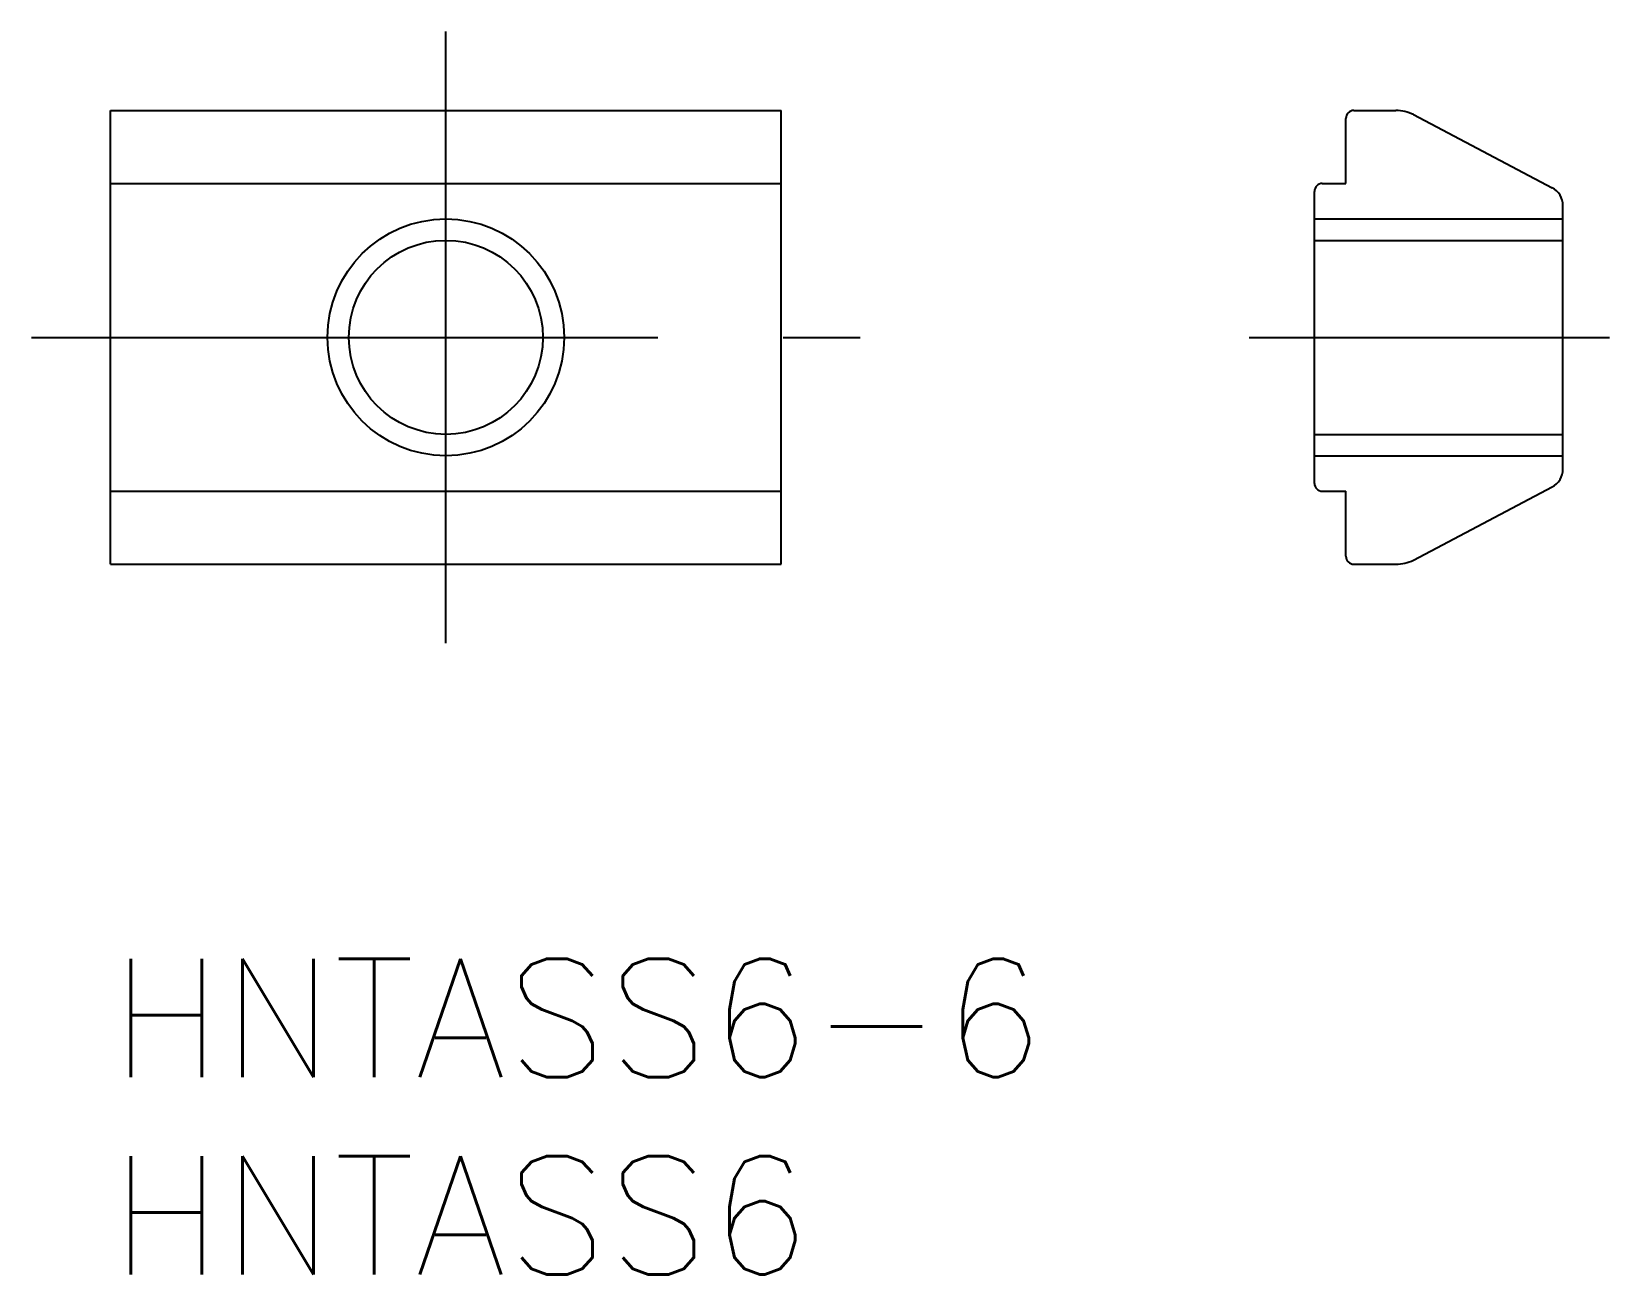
# Model space of a CAD drawing. Extents: x -2 to 38, y -8 to 23.5.
import ezdxf

# ---------------------------------------------------------------- set-up
doc = ezdxf.new("R2010")
doc.units = 0
doc.header["$LTSCALE"] = 0.5
doc.linetypes.add('CENTER', pattern=[50.8, 31.75, -6.35, 6.35, -6.35])
doc.linetypes.add('DASHED', pattern=[19.05, 12.7, -6.35])
for name, color, linetype in [('MSM_CENTER', 1, 'CENTER'), ('MSM_CONTINUOUS', 7, 'CONTINUOUS'), ('MSM_DASHED', 4, 'DASHED'), ('MSM_NARROW', 5, 'CONTINUOUS'), ('MSM_PART_NUMBER', 7, 'CONTINUOUS')]:
    doc.layers.add(name, color=color, linetype=linetype)
doc.styles.get("Standard").update_dxf_attribs({"font": 'txt.shx', "height": 3, "bigfont": 'bigfont.shx'})

# ---------------------------------------------------------------- blocks, each defined once
blk = doc.blocks.new('*U2')
at = {"layer": 'MSM_PART_NUMBER'}
blk.add_text('HNTASS6-6', height=3, dxfattribs=at).set_placement((0, -3))
blk = doc.blocks.new('*U3')
at = {"layer": 'MSM_PART_NUMBER'}
blk.add_text('HNTASS6', height=3, dxfattribs=at).set_placement((0, -8))

msp = doc.modelspace()

# ---------------------------------------------------------------- linework, layer by layer
at = {"layer": 'MSM_CENTER'}
for p, q in [((8.5, 8), (8.5, 23.500023)), ((-2, 15.749999), (19, 15.749999)), ((28.862783, 15.749999), (37.99042, 15.749999))]:
    msp.add_line(p, q, dxfattribs=at)
at = {"layer": 'MSM_CONTINUOUS'}
for p, q in [((0, 21.500023), (17, 21.500023)), ((0, 10), (0, 21.500023)), ((17, 10), (17, 21.500023)), ((31.3132, 19.649999), (31.3132, 21.300001)), ((31.5132, 21.499999), (32.577133, 21.499999)), ((33.024346, 21.394427), (36.536808, 19.538195)), ((0, 19.649999), (17, 19.649999)), ((30.713201, 19.649999), (31.3132, 19.649999)), ((30.5132, 12.05), (30.5132, 19.450001)), ((36.8132, 12.409017), (36.8132, 19.090982)), ((0, 11.85), (17, 11.85)), ((30.713201, 11.85), (31.3132, 11.85)), ((31.3132, 10.2), (31.3132, 11.85)), ((33.024346, 10.105576), (36.536807, 11.961806)), ((0, 10), (17, 10)), ((31.5132, 10), (32.577133, 10))]:
    msp.add_line(p, q, dxfattribs=at)
msp.add_circle((8.5, 15.749999), 2.4585, dxfattribs=at)
for centre, radius, start, end in [((31.5132, 21.300001), 0.2, 90, 180.000003), ((32.577133, 20.499999), 1, 63.43495, 90), ((30.713201, 19.450001), 0.2, 90, 180.000003), ((36.3132, 19.090982), 0.5, 0, 63.43495), ((36.3132, 12.409017), 0.5, 296.56505, 0), ((30.713201, 12.05), 0.2, 180.000003, 270.00001), ((31.5132, 10.2), 0.2, 180.000003, 270.00001), ((32.577133, 11), 1, 269.99999, 296.56504)]:
    msp.add_arc(centre, radius, start, end, dxfattribs=at)
at = {"layer": 'MSM_DASHED'}
for p, q in [((30.5132, 18.749999), (36.8132, 18.749999)), ((30.5132, 18.208499), (36.8132, 18.208499)), ((30.5132, 13.291499), (36.8132, 13.291499)), ((30.5132, 12.75), (36.8132, 12.75))]:
    msp.add_line(p, q, dxfattribs=at)
at = {"layer": 'MSM_NARROW'}
msp.add_circle((8.5, 15.749999), 3, dxfattribs=at)

# ---------------------------------------------------------------- block references
at = {"layer": 'MSM_CONTINUOUS'}
for name in ['*U2', '*U3']:
    msp.add_blockref(name, (0, 0), dxfattribs=at)

doc.saveas('drawing.dxf')
